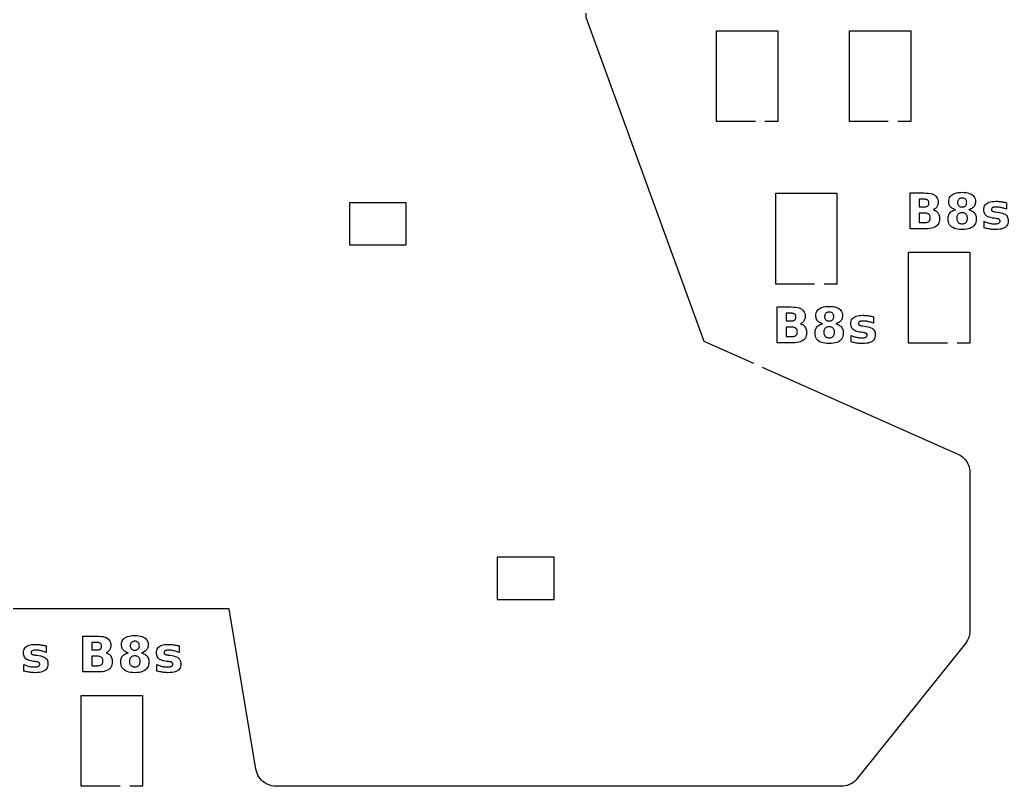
# Model space of a CAD drawing. Header units: millimetres. Extents: x 6 to 297, y 4 to 290.
# Drawn here: x 189.8 to 256.7, y 8.9 to 60.8 of the extents above; entities that cross this region are included whole.
import ezdxf

# ---------------------------------------------------------------- set-up
doc = ezdxf.new("R2010")
doc.units = ezdxf.units.MM
doc.layers.add('CUT', color=1, linetype='CONTINUOUS')
doc.layers.add('ENGRAVE', color=5, linetype='CONTINUOUS')

msp = doc.modelspace()

# ---------------------------------------------------------------- linework, layer by layer
at = {"layer": 'CUT', "color": 1}
for points in [[(224.0879, 144.7314), (228.0733, 61.038), (228.0755, 61.0152), (228.0823, 60.9932), (236.0587, 39.0581), (236.0597, 39.0557), (236.062, 39.0545), (239.4203, 37.5619)], [(239.55, 53.925), (236.925, 53.925), (236.925, 60.075), (241.075, 60.075), (241.075, 53.925), (240.2, 53.925)], [(248.55, 53.925), (245.925, 53.925), (245.925, 60.075), (250.075, 60.075), (250.075, 53.925), (249.2, 53.925)], [(243.55, 42.925), (240.925, 42.925), (240.925, 49.075), (245.075, 49.075), (245.075, 42.925), (244.2, 42.925)], [(252.55, 38.925), (249.925, 38.925), (249.925, 45.075), (254.075, 45.075), (254.075, 38.925), (253.2, 38.925)], [(240.0143, 37.298), (253.2601, 31.4109), (253.3764, 31.3524), (253.4881, 31.282), (253.5925, 31.2012), (253.6887, 31.1108), (253.7758, 31.0116), (253.853, 30.9045), (253.9195, 30.7904), (253.9748, 30.6706), (254.0184, 30.5459), (254.0498, 30.4177), (254.0687, 30.287), (254.075, 30.157), (254.075, 19.4542), (254.0687, 19.3237), (254.0496, 19.1926), (254.018, 19.0639), (253.9741, 18.9389), (253.9184, 18.8186), (253.8515, 18.7043), (253.7748, 18.5985), (246.4477, 9.4396), (246.3583, 9.3385), (246.2578, 9.2456), (246.1486, 9.163), (246.0318, 9.0918), (245.9085, 9.0325), (245.7798, 8.9858), (245.6472, 8.9521), (245.5119, 8.9317), (245.3771, 8.925), (207.0994, 8.925), (206.9634, 8.9318), (206.827, 8.9525), (206.6933, 8.9868), (206.5637, 9.0343), (206.4396, 9.0946), (206.3221, 9.167), (206.2124, 9.2508), (206.1117, 9.3452), (206.021, 9.4491), (205.9412, 9.5617), (205.873, 9.6817), (205.8172, 9.8079), (205.7744, 9.9391), (205.7453, 10.0721), (203.9365, 20.925), (159.6545, 20.925)], [(196.55, 8.925), (193.925, 8.925), (193.925, 15.075), (198.075, 15.075), (198.075, 8.925), (197.2, 8.925)]]:
    msp.add_lwpolyline(points, dxfattribs=at)
for points in [[(212.075, 48.425), (212.075, 45.575), (215.925, 45.575), (215.925, 48.425), (212.075, 48.425)], [(222.075, 24.425), (222.075, 21.575), (225.925, 21.575), (225.925, 24.425), (222.075, 24.425)]]:
    msp.add_lwpolyline(points, close=True, dxfattribs=at)
at = {"layer": 'ENGRAVE', "color": 5}
for points in [[(251.8249, 47.8378), (251.8694, 47.7935), (251.9088, 47.7436), (251.9426, 47.689), (251.9703, 47.6304), (251.9918, 47.5678), (252.0072, 47.5013), (252.0164, 47.4307), (252.0195, 47.3562), (252.0129, 47.244), (251.9931, 47.1417), (251.9601, 47.0494), (251.9139, 46.967), (251.8545, 46.8946), (251.7819, 46.8321), (251.6958, 46.7794), (251.596, 46.7363), (251.4824, 46.7027), (251.3551, 46.6788), (251.214, 46.6644), (251.0592, 46.6596), (250.0192, 46.6596), (250.0192, 49.0896), (250.9599, 49.0896), (251.1209, 49.0854), (251.2664, 49.0726), (251.3963, 49.0514), (251.5108, 49.0216), (251.6097, 48.9834), (251.6932, 48.9366), (251.7626, 48.8805), (251.8193, 48.8142), (251.8635, 48.7376), (251.895, 48.6509), (251.9139, 48.5539), (251.9202, 48.4467), (251.9179, 48.389), (251.911, 48.3343), (251.8995, 48.2825), (251.8833, 48.2337), (251.8626, 48.1878), (251.8372, 48.1448), (251.8075, 48.1051), (251.7736, 48.0689), (251.7355, 48.0364), (251.6933, 48.0074), (251.6469, 47.9819), (251.5963, 47.9601), (251.6611, 47.9378), (251.7208, 47.91), (251.7754, 47.8766), (251.8249, 47.8378)], [(252.8437, 48.0744), (252.7971, 48.1145), (252.7567, 48.1586), (252.7224, 48.2066), (252.6943, 48.2585), (252.6725, 48.3141), (252.6569, 48.3735), (252.6475, 48.4367), (252.6444, 48.5037), (252.6508, 48.6022), (252.6699, 48.6925), (252.7018, 48.7747), (252.7464, 48.8487), (252.8037, 48.9147), (252.8739, 48.9724), (252.9563, 49.0217), (253.0507, 49.0619), (253.1571, 49.0933), (253.2753, 49.1157), (253.4056, 49.1291), (253.5477, 49.1336), (253.6888, 49.1291), (253.8182, 49.1158), (253.9359, 49.0935), (254.0418, 49.0623), (254.1359, 49.0222), (254.2183, 48.9732), (254.2884, 48.9157), (254.3458, 48.8498), (254.3904, 48.7757), (254.4223, 48.6933), (254.4414, 48.6026), (254.4478, 48.5037), (254.4446, 48.4367), (254.4352, 48.3735), (254.4195, 48.3141), (254.3975, 48.2585), (254.3692, 48.2066), (254.3346, 48.1586), (254.2939, 48.1145), (254.2472, 48.0744), (254.1945, 48.0382), (254.1357, 48.006), (254.071, 47.9778), (254.0002, 47.9536), (254.0793, 47.9284), (254.1516, 47.8985), (254.2173, 47.8638), (254.2761, 47.8244), (254.3283, 47.7803), (254.3737, 47.7314), (254.4123, 47.6779), (254.4438, 47.6199), (254.4683, 47.5574), (254.4858, 47.4905), (254.4963, 47.4191), (254.4998, 47.3432), (254.4932, 47.2277), (254.4732, 47.1219), (254.4398, 47.026), (254.3931, 46.9399), (254.3331, 46.8636), (254.2598, 46.7971), (254.1733, 46.7407), (254.074, 46.6945), (253.9617, 46.6586), (253.8366, 46.6329), (253.6986, 46.6175), (253.5477, 46.6124), (253.3963, 46.6175), (253.2577, 46.6329), (253.132, 46.6586), (253.0193, 46.6945), (252.9194, 46.7407), (252.8324, 46.7971), (252.7585, 46.8636), (252.6981, 46.9399), (252.6511, 47.026), (252.6175, 47.1219), (252.5974, 47.2277), (252.5907, 47.3432), (252.5942, 47.4191), (252.6047, 47.4905), (252.6222, 47.5574), (252.6467, 47.6199), (252.6783, 47.6779), (252.7168, 47.7314), (252.7622, 47.7803), (252.8144, 47.8244), (252.8733, 47.8638), (252.9389, 47.8985), (253.0112, 47.9284), (253.0903, 47.9536), (253.0196, 47.9778), (252.9549, 48.006), (252.8962, 48.0382), (252.8437, 48.0744)], [(251.1227, 48.1651), (251.1581, 48.1778), (251.1896, 48.1941), (251.2171, 48.214), (251.2405, 48.2374), (251.2596, 48.2642), (251.2745, 48.2945), (251.2851, 48.3283), (251.2915, 48.3654), (251.2936, 48.406), (251.2915, 48.4462), (251.2851, 48.483), (251.2745, 48.5165), (251.2596, 48.5467), (251.2405, 48.5736), (251.2171, 48.5973), (251.1896, 48.6174), (251.1581, 48.6339), (251.1227, 48.6467), (251.0833, 48.6559), (251.0399, 48.6614), (250.9925, 48.6632), (250.6458, 48.6632), (250.6458, 48.1489), (250.9925, 48.1489), (251.0399, 48.1507), (251.0833, 48.1561), (251.1227, 48.1651)], [(253.257, 48.312), (253.2726, 48.2767), (253.2928, 48.2451), (253.3174, 48.2172), (253.3462, 48.1934), (253.3788, 48.1738), (253.4153, 48.1586), (253.4556, 48.1478), (253.4997, 48.1413), (253.5477, 48.1391), (253.5947, 48.1413), (253.6379, 48.1478), (253.6775, 48.1586), (253.7134, 48.1738), (253.7455, 48.1934), (253.7739, 48.2172), (253.7983, 48.2451), (253.8182, 48.2767), (253.8337, 48.312), (253.8448, 48.351), (253.8515, 48.3938), (253.8537, 48.4402), (253.8515, 48.4866), (253.8448, 48.5293), (253.8337, 48.5682), (253.8182, 48.6033), (253.7983, 48.6347), (253.7739, 48.6624), (253.7455, 48.686), (253.7134, 48.7053), (253.6775, 48.7204), (253.6379, 48.7311), (253.5947, 48.7375), (253.5477, 48.7397), (253.4997, 48.7375), (253.4556, 48.731), (253.4153, 48.7202), (253.3788, 48.705), (253.3462, 48.6854), (253.3174, 48.6616), (253.2928, 48.6337), (253.2726, 48.6022), (253.257, 48.5672), (253.2458, 48.5285), (253.2391, 48.4861), (253.2368, 48.4402), (253.2391, 48.3938), (253.2458, 48.351), (253.257, 48.312)], [(256.544, 47.9828), (256.482, 48.0078), (256.4207, 48.0306), (256.3601, 48.0512), (256.3002, 48.0697), (256.2411, 48.0859), (256.1827, 48.1), (256.1252, 48.112), (256.0687, 48.1217), (256.0134, 48.1293), (255.9591, 48.1348), (255.906, 48.138), (255.8539, 48.1391), (255.8009, 48.1379), (255.7527, 48.1345), (255.7092, 48.1287), (255.6705, 48.1207), (255.6365, 48.1103), (255.6073, 48.0976), (255.5827, 48.0825), (255.5625, 48.065), (255.5469, 48.0449), (255.5357, 48.0224), (255.529, 47.9973), (255.5267, 47.9698), (255.5284, 47.9474), (255.5335, 47.9268), (255.542, 47.908), (255.5539, 47.891), (255.5691, 47.8758), (255.5878, 47.8624), (255.6108, 47.8505), (255.6392, 47.8396), (255.673, 47.8299), (255.7122, 47.8212), (255.7567, 47.8136), (255.8067, 47.8071), (255.9092, 47.7924), (256.0503, 47.7714), (256.1751, 47.7463), (256.2836, 47.7171), (256.3758, 47.6839), (256.4518, 47.6466), (256.5114, 47.6052), (256.5587, 47.5577), (256.5973, 47.502), (256.6274, 47.438), (256.6489, 47.3658), (256.6618, 47.2854), (256.6661, 47.1967), (256.6601, 47.1036), (256.6422, 47.0186), (256.6123, 46.9416), (256.5706, 46.8726), (256.5169, 46.8117), (256.4512, 46.7589), (256.3737, 46.7141), (256.2845, 46.6775), (256.1835, 46.649), (256.0707, 46.6287), (255.9462, 46.6165), (255.8099, 46.6124), (255.7494, 46.6132), (255.6881, 46.6156), (255.6262, 46.6195), (255.5636, 46.6251), (255.5004, 46.6322), (255.4364, 46.6409), (255.3718, 46.6512), (255.3066, 46.663), (255.2409, 46.6765), (255.1745, 46.6915), (255.1076, 46.7081), (255.0401, 46.7263), (255.0401, 47.169), (255.0984, 47.142), (255.1572, 47.1173), (255.2165, 47.095), (255.2763, 47.075), (255.3366, 47.0574), (255.3973, 47.0421), (255.4585, 47.0292), (255.52, 47.0186), (255.5819, 47.0104), (255.644, 47.0045), (255.7065, 47.001), (255.7692, 46.9998), (255.8239, 47.0011), (255.8738, 47.005), (255.919, 47.0116), (255.9595, 47.0208), (255.9953, 47.0326), (256.0264, 47.047), (256.0528, 47.064), (256.0743, 47.0835), (256.0911, 47.1056), (256.1031, 47.1302), (256.1103, 47.1573), (256.1127, 47.1869), (256.111, 47.2119), (256.1061, 47.2346), (256.0978, 47.2551), (256.0863, 47.2734), (256.0714, 47.2895), (256.0533, 47.3033), (256.0302, 47.3156), (256.0005, 47.3269), (255.9644, 47.3373), (255.9216, 47.3467), (255.8723, 47.3552), (255.8164, 47.3627), (255.7139, 47.3758), (255.5907, 47.3943), (255.4804, 47.4175), (255.3831, 47.4453), (255.2987, 47.4777), (255.2272, 47.5148), (255.1687, 47.5564), (255.1209, 47.6042), (255.0819, 47.6595), (255.0515, 47.7224), (255.0298, 47.793), (255.0168, 47.8711), (255.0124, 47.9568), (255.0179, 48.0492), (255.0345, 48.1333), (255.0621, 48.2091), (255.1007, 48.2765), (255.1503, 48.3357), (255.211, 48.3865), (255.283, 48.4293), (255.3669, 48.4643), (255.4624, 48.4915), (255.5698, 48.5109), (255.6889, 48.5226), (255.8197, 48.5265), (255.8739, 48.5258), (255.9289, 48.5238), (255.9849, 48.5204), (256.0418, 48.5156), (256.0996, 48.5095), (256.1582, 48.5021), (256.2182, 48.4931), (256.28, 48.4827), (256.3434, 48.4707), (256.4085, 48.4572), (256.4754, 48.4421), (256.544, 48.4256), (256.544, 47.9828)], [(251.2238, 47.1215), (251.2633, 47.1414), (251.2977, 47.1658), (251.3268, 47.1946), (251.3506, 47.228), (251.3691, 47.2659), (251.3823, 47.3083), (251.3902, 47.3552), (251.3929, 47.4067), (251.3903, 47.4571), (251.3824, 47.5032), (251.3693, 47.5448), (251.3509, 47.5821), (251.3273, 47.615), (251.2985, 47.6435), (251.2643, 47.6676), (251.2249, 47.6873), (251.1801, 47.7027), (251.1299, 47.7137), (251.0745, 47.7202), (251.0136, 47.7224), (250.6458, 47.7224), (250.6458, 47.086), (251.0136, 47.086), (251.074, 47.0883), (251.1291, 47.0949), (251.1791, 47.106), (251.2238, 47.1215)], [(253.3495, 47.7042), (253.3112, 47.6802), (253.2775, 47.6508), (253.2487, 47.6165), (253.2251, 47.5776), (253.2067, 47.534), (253.1936, 47.4859), (253.1857, 47.4331), (253.1831, 47.3758), (253.1857, 47.3184), (253.1936, 47.2657), (253.2067, 47.2177), (253.2251, 47.1743), (253.2487, 47.1356), (253.2775, 47.1015), (253.3112, 47.0724), (253.3495, 47.0486), (253.3923, 47.0301), (253.4396, 47.0169), (253.4914, 47.0089), (253.5477, 47.0063), (253.6035, 47.0089), (253.6548, 47.0169), (253.7015, 47.0301), (253.7437, 47.0486), (253.7814, 47.0724), (253.8146, 47.1015), (253.843, 47.1356), (253.8662, 47.1743), (253.8842, 47.2177), (253.8971, 47.2657), (253.9048, 47.3184), (253.9074, 47.3758), (253.9048, 47.4336), (253.8971, 47.4867), (253.8842, 47.5351), (253.8662, 47.5787), (253.843, 47.6175), (253.8146, 47.6516), (253.7814, 47.6807), (253.7437, 47.7045), (253.7015, 47.723), (253.6548, 47.7363), (253.6035, 47.7442), (253.5477, 47.7468), (253.4914, 47.7442), (253.4396, 47.7362), (253.3923, 47.7228), (253.3495, 47.7042)], [(242.8249, 40.1186), (242.8694, 40.0742), (242.9088, 40.0244), (242.9426, 39.9698), (242.9703, 39.9112), (242.9918, 39.8486), (243.0072, 39.782), (243.0164, 39.7115), (243.0195, 39.637), (243.0129, 39.5248), (242.9931, 39.4225), (242.9601, 39.3302), (242.9139, 39.2478), (242.8545, 39.1754), (242.7819, 39.1129), (242.6958, 39.0602), (242.596, 39.0171), (242.4824, 38.9835), (242.3551, 38.9596), (242.214, 38.9452), (242.0592, 38.9404), (241.0192, 38.9404), (241.0192, 41.3704), (241.9599, 41.3704), (242.1209, 41.3662), (242.2664, 41.3534), (242.3963, 41.3322), (242.5108, 41.3024), (242.6097, 41.2642), (242.6932, 41.2174), (242.7626, 41.1613), (242.8193, 41.095), (242.8635, 41.0184), (242.895, 40.9317), (242.9139, 40.8347), (242.9202, 40.7275), (242.9179, 40.6698), (242.911, 40.6151), (242.8995, 40.5633), (242.8833, 40.5145), (242.8626, 40.4686), (242.8372, 40.4256), (242.8075, 40.3859), (242.7736, 40.3497), (242.7355, 40.3171), (242.6933, 40.2881), (242.6469, 40.2627), (242.5963, 40.2408), (242.6611, 40.2186), (242.7208, 40.1908), (242.7754, 40.1574), (242.8249, 40.1186)], [(242.1227, 40.4459), (242.1581, 40.4586), (242.1896, 40.4749), (242.2171, 40.4948), (242.2405, 40.5182), (242.2596, 40.545), (242.2745, 40.5753), (242.2851, 40.609), (242.2915, 40.6462), (242.2936, 40.6868), (242.2915, 40.7269), (242.2851, 40.7638), (242.2745, 40.7973), (242.2596, 40.8275), (242.2405, 40.8544), (242.2171, 40.8781), (242.1896, 40.8982), (242.1581, 40.9147), (242.1227, 40.9275), (242.0833, 40.9367), (242.0399, 40.9421), (241.9925, 40.944), (241.6458, 40.944), (241.6458, 40.4297), (241.9925, 40.4297), (242.0399, 40.4315), (242.0833, 40.4369), (242.1227, 40.4459)], [(243.8437, 40.3551), (243.7971, 40.3953), (243.7567, 40.4394), (243.7224, 40.4874), (243.6943, 40.5392), (243.6725, 40.5949), (243.6569, 40.6543), (243.6475, 40.7175), (243.6444, 40.7845), (243.6508, 40.8829), (243.6699, 40.9733), (243.7018, 41.0555), (243.7464, 41.1295), (243.8037, 41.1954), (243.8739, 41.2532), (243.9563, 41.3025), (244.0507, 41.3427), (244.1571, 41.3741), (244.2753, 41.3964), (244.4056, 41.4099), (244.5477, 41.4144), (244.6888, 41.4099), (244.8182, 41.3965), (244.9359, 41.3743), (245.0418, 41.3431), (245.1359, 41.303), (245.2183, 41.254), (245.2884, 41.1965), (245.3458, 41.1306), (245.3904, 41.0565), (245.4223, 40.9741), (245.4414, 40.8834), (245.4478, 40.7845), (245.4446, 40.7175), (245.4352, 40.6543), (245.4195, 40.5949), (245.3975, 40.5392), (245.3692, 40.4874), (245.3346, 40.4394), (245.2939, 40.3953), (245.2472, 40.3551), (245.1945, 40.319), (245.1357, 40.2868), (245.071, 40.2586), (245.0002, 40.2343), (245.0793, 40.2092), (245.1516, 40.1793), (245.2173, 40.1446), (245.2761, 40.1052), (245.3283, 40.0611), (245.3737, 40.0122), (245.4123, 39.9587), (245.4438, 39.9007), (245.4683, 39.8382), (245.4858, 39.7713), (245.4963, 39.6999), (245.4998, 39.624), (245.4932, 39.5085), (245.4732, 39.4027), (245.4398, 39.3068), (245.3931, 39.2207), (245.3331, 39.1444), (245.2598, 39.0779), (245.1733, 39.0215), (245.074, 38.9753), (244.9617, 38.9394), (244.8366, 38.9137), (244.6986, 38.8983), (244.5477, 38.8932), (244.3963, 38.8983), (244.2577, 38.9137), (244.132, 38.9394), (244.0193, 38.9753), (243.9194, 39.0215), (243.8324, 39.0779), (243.7585, 39.1444), (243.6981, 39.2207), (243.6511, 39.3068), (243.6175, 39.4027), (243.5974, 39.5085), (243.5907, 39.624), (243.5942, 39.6999), (243.6047, 39.7713), (243.6222, 39.8382), (243.6467, 39.9007), (243.6783, 39.9587), (243.7168, 40.0122), (243.7622, 40.0611), (243.8144, 40.1052), (243.8733, 40.1446), (243.9389, 40.1793), (244.0112, 40.2092), (244.0903, 40.2343), (244.0196, 40.2586), (243.9549, 40.2868), (243.8962, 40.319), (243.8437, 40.3551)], [(244.257, 40.5928), (244.2726, 40.5575), (244.2928, 40.5259), (244.3174, 40.498), (244.3462, 40.4741), (244.3788, 40.4546), (244.4153, 40.4394), (244.4556, 40.4286), (244.4997, 40.4221), (244.5477, 40.4199), (244.5947, 40.4221), (244.6379, 40.4286), (244.6775, 40.4394), (244.7134, 40.4546), (244.7455, 40.4741), (244.7739, 40.498), (244.7983, 40.5259), (244.8182, 40.5575), (244.8337, 40.5928), (244.8448, 40.6318), (244.8515, 40.6746), (244.8537, 40.721), (244.8515, 40.7674), (244.8448, 40.8101), (244.8337, 40.849), (244.8182, 40.8841), (244.7983, 40.9155), (244.7739, 40.9432), (244.7455, 40.9668), (244.7134, 40.9861), (244.6775, 41.0011), (244.6379, 41.0119), (244.5947, 41.0183), (244.5477, 41.0205), (244.4997, 41.0183), (244.4556, 41.0118), (244.4153, 41.0009), (244.3788, 40.9857), (244.3462, 40.9662), (244.3174, 40.9423), (244.2928, 40.9145), (244.2726, 40.883), (244.257, 40.8479), (244.2458, 40.8092), (244.2391, 40.7669), (244.2368, 40.721), (244.2391, 40.6746), (244.2458, 40.6318), (244.257, 40.5928)], [(247.544, 40.2636), (247.482, 40.2886), (247.4207, 40.3114), (247.3601, 40.332), (247.3002, 40.3504), (247.2411, 40.3667), (247.1827, 40.3808), (247.1252, 40.3928), (247.0687, 40.4025), (247.0134, 40.4101), (246.9591, 40.4155), (246.906, 40.4188), (246.8539, 40.4199), (246.8009, 40.4187), (246.7527, 40.4153), (246.7092, 40.4095), (246.6705, 40.4014), (246.6365, 40.3911), (246.6073, 40.3784), (246.5827, 40.3633), (246.5625, 40.3457), (246.5469, 40.3257), (246.5357, 40.3032), (246.529, 40.2781), (246.5267, 40.2506), (246.5284, 40.2282), (246.5335, 40.2076), (246.542, 40.1888), (246.5539, 40.1718), (246.5691, 40.1566), (246.5878, 40.1432), (246.6108, 40.1313), (246.6392, 40.1204), (246.673, 40.1106), (246.7122, 40.102), (246.7567, 40.0944), (246.8067, 40.0879), (246.9092, 40.0732), (247.0503, 40.0522), (247.1751, 40.0271), (247.2836, 39.9979), (247.3758, 39.9647), (247.4518, 39.9274), (247.5114, 39.886), (247.5587, 39.8385), (247.5973, 39.7828), (247.6274, 39.7188), (247.6489, 39.6466), (247.6618, 39.5662), (247.6661, 39.4775), (247.6601, 39.3844), (247.6422, 39.2994), (247.6123, 39.2224), (247.5706, 39.1534), (247.5169, 39.0925), (247.4512, 39.0397), (247.3737, 38.9949), (247.2845, 38.9583), (247.1835, 38.9298), (247.0707, 38.9095), (246.9462, 38.8973), (246.8099, 38.8932), (246.7494, 38.894), (246.6881, 38.8964), (246.6262, 38.9003), (246.5636, 38.9059), (246.5004, 38.913), (246.4364, 38.9217), (246.3718, 38.932), (246.3066, 38.9438), (246.2409, 38.9573), (246.1745, 38.9723), (246.1076, 38.9889), (246.0401, 39.0071), (246.0401, 39.4498), (246.0984, 39.4228), (246.1572, 39.3981), (246.2165, 39.3758), (246.2763, 39.3558), (246.3366, 39.3382), (246.3973, 39.3229), (246.4585, 39.31), (246.52, 39.2994), (246.5819, 39.2911), (246.644, 39.2853), (246.7065, 39.2817), (246.7692, 39.2806), (246.8239, 39.2819), (246.8738, 39.2858), (246.919, 39.2924), (246.9595, 39.3015), (246.9953, 39.3133), (247.0264, 39.3278), (247.0528, 39.3448), (247.0743, 39.3643), (247.0911, 39.3864), (247.1031, 39.411), (247.1103, 39.4381), (247.1127, 39.4677), (247.111, 39.4927), (247.1061, 39.5154), (247.0978, 39.5359), (247.0863, 39.5542), (247.0714, 39.5703), (247.0533, 39.5841), (247.0302, 39.5964), (247.0005, 39.6077), (246.9644, 39.6181), (246.9216, 39.6275), (246.8723, 39.636), (246.8164, 39.6435), (246.7139, 39.6565), (246.5907, 39.6751), (246.4804, 39.6983), (246.3831, 39.7261), (246.2987, 39.7585), (246.2272, 39.7956), (246.1687, 39.8372), (246.1209, 39.8849), (246.0819, 39.9403), (246.0515, 40.0032), (246.0298, 40.0737), (246.0168, 40.1519), (246.0124, 40.2376), (246.0179, 40.33), (246.0345, 40.4141), (246.0621, 40.4899), (246.1007, 40.5573), (246.1503, 40.6165), (246.211, 40.6673), (246.283, 40.7101), (246.3669, 40.745), (246.4624, 40.7723), (246.5698, 40.7917), (246.6889, 40.8034), (246.8197, 40.8073), (246.8739, 40.8066), (246.9289, 40.8045), (246.9849, 40.8012), (247.0418, 40.7964), (247.0996, 40.7903), (247.1582, 40.7828), (247.2182, 40.7739), (247.28, 40.7635), (247.3434, 40.7515), (247.4085, 40.738), (247.4754, 40.7229), (247.544, 40.7063), (247.544, 40.2636)], [(242.2238, 39.4023), (242.2633, 39.4222), (242.2977, 39.4466), (242.3268, 39.4754), (242.3506, 39.5088), (242.3691, 39.5467), (242.3823, 39.5891), (242.3902, 39.636), (242.3929, 39.6875), (242.3903, 39.7379), (242.3824, 39.7839), (242.3693, 39.8256), (242.3509, 39.8629), (242.3273, 39.8958), (242.2985, 39.9243), (242.2643, 39.9484), (242.2249, 39.9681), (242.1801, 39.9835), (242.1299, 39.9944), (242.0745, 40.001), (242.0136, 40.0032), (241.6458, 40.0032), (241.6458, 39.3668), (242.0136, 39.3668), (242.074, 39.369), (242.1291, 39.3757), (242.1791, 39.3868), (242.2238, 39.4023)], [(244.3495, 39.985), (244.3112, 39.9609), (244.2775, 39.9316), (244.2487, 39.8973), (244.2251, 39.8584), (244.2067, 39.8148), (244.1936, 39.7667), (244.1857, 39.7139), (244.1831, 39.6565), (244.1857, 39.5992), (244.1936, 39.5465), (244.2067, 39.4985), (244.2251, 39.4551), (244.2487, 39.4164), (244.2775, 39.3823), (244.3112, 39.3532), (244.3495, 39.3294), (244.3923, 39.3109), (244.4396, 39.2977), (244.4914, 39.2897), (244.5477, 39.2871), (244.6035, 39.2897), (244.6548, 39.2977), (244.7015, 39.3109), (244.7437, 39.3294), (244.7814, 39.3532), (244.8146, 39.3823), (244.843, 39.4164), (244.8662, 39.4551), (244.8842, 39.4985), (244.8971, 39.5465), (244.9048, 39.5992), (244.9074, 39.6565), (244.9048, 39.7144), (244.8971, 39.7675), (244.8842, 39.8158), (244.8662, 39.8594), (244.843, 39.8983), (244.8146, 39.9324), (244.7814, 39.9615), (244.7437, 39.9853), (244.7015, 40.0038), (244.6548, 40.0171), (244.6035, 40.025), (244.5477, 40.0276), (244.4914, 40.025), (244.4396, 40.017), (244.3923, 40.0036), (244.3495, 39.985)], [(195.8249, 17.8378), (195.8694, 17.7935), (195.9088, 17.7436), (195.9426, 17.689), (195.9703, 17.6304), (195.9918, 17.5678), (196.0072, 17.5013), (196.0164, 17.4307), (196.0195, 17.3562), (196.0129, 17.244), (195.9931, 17.1417), (195.9601, 17.0494), (195.9139, 16.967), (195.8545, 16.8946), (195.7819, 16.8321), (195.6958, 16.7794), (195.596, 16.7363), (195.4824, 16.7027), (195.3551, 16.6788), (195.214, 16.6644), (195.0592, 16.6596), (194.0192, 16.6596), (194.0192, 19.0896), (194.9599, 19.0896), (195.1209, 19.0854), (195.2664, 19.0726), (195.3963, 19.0514), (195.5108, 19.0216), (195.6097, 18.9834), (195.6932, 18.9366), (195.7626, 18.8805), (195.8193, 18.8142), (195.8635, 18.7376), (195.895, 18.6509), (195.9139, 18.5539), (195.9202, 18.4467), (195.9179, 18.389), (195.911, 18.3343), (195.8995, 18.2825), (195.8833, 18.2337), (195.8626, 18.1878), (195.8372, 18.1448), (195.8075, 18.1051), (195.7736, 18.0689), (195.7355, 18.0364), (195.6933, 18.0074), (195.6469, 17.9819), (195.5963, 17.9601), (195.6611, 17.9378), (195.7208, 17.91), (195.7754, 17.8766), (195.8249, 17.8378)], [(196.8437, 18.0744), (196.7971, 18.1145), (196.7567, 18.1586), (196.7224, 18.2066), (196.6943, 18.2585), (196.6725, 18.3141), (196.6569, 18.3735), (196.6475, 18.4367), (196.6444, 18.5037), (196.6508, 18.6022), (196.6699, 18.6925), (196.7018, 18.7747), (196.7464, 18.8487), (196.8037, 18.9147), (196.8739, 18.9724), (196.9563, 19.0217), (197.0507, 19.0619), (197.1571, 19.0933), (197.2753, 19.1157), (197.4056, 19.1291), (197.5477, 19.1336), (197.6888, 19.1291), (197.8182, 19.1158), (197.9359, 19.0935), (198.0418, 19.0623), (198.1359, 19.0222), (198.2183, 18.9732), (198.2884, 18.9157), (198.3458, 18.8498), (198.3904, 18.7757), (198.4223, 18.6933), (198.4414, 18.6026), (198.4478, 18.5037), (198.4446, 18.4367), (198.4352, 18.3735), (198.4195, 18.3141), (198.3975, 18.2585), (198.3692, 18.2066), (198.3346, 18.1586), (198.2939, 18.1145), (198.2472, 18.0744), (198.1945, 18.0382), (198.1357, 18.006), (198.071, 17.9778), (198.0002, 17.9536), (198.0793, 17.9284), (198.1516, 17.8985), (198.2173, 17.8638), (198.2761, 17.8244), (198.3283, 17.7803), (198.3737, 17.7314), (198.4123, 17.6779), (198.4438, 17.6199), (198.4683, 17.5574), (198.4858, 17.4905), (198.4963, 17.4191), (198.4998, 17.3432), (198.4932, 17.2277), (198.4732, 17.1219), (198.4398, 17.026), (198.3931, 16.9399), (198.3331, 16.8636), (198.2598, 16.7971), (198.1733, 16.7407), (198.074, 16.6945), (197.9617, 16.6586), (197.8366, 16.6329), (197.6986, 16.6175), (197.5477, 16.6124), (197.3963, 16.6175), (197.2577, 16.6329), (197.132, 16.6586), (197.0193, 16.6945), (196.9194, 16.7407), (196.8324, 16.7971), (196.7585, 16.8636), (196.6981, 16.9399), (196.6511, 17.026), (196.6175, 17.1219), (196.5974, 17.2277), (196.5907, 17.3432), (196.5942, 17.4191), (196.6047, 17.4905), (196.6222, 17.5574), (196.6467, 17.6199), (196.6783, 17.6779), (196.7168, 17.7314), (196.7622, 17.7803), (196.8144, 17.8244), (196.8733, 17.8638), (196.9389, 17.8985), (197.0112, 17.9284), (197.0903, 17.9536), (197.0196, 17.9778), (196.9549, 18.006), (196.8962, 18.0382), (196.8437, 18.0744)], [(197.257, 18.312), (197.2726, 18.2767), (197.2928, 18.2451), (197.3174, 18.2172), (197.3462, 18.1934), (197.3788, 18.1738), (197.4153, 18.1586), (197.4556, 18.1478), (197.4997, 18.1413), (197.5477, 18.1391), (197.5947, 18.1413), (197.6379, 18.1478), (197.6775, 18.1586), (197.7134, 18.1738), (197.7455, 18.1934), (197.7739, 18.2172), (197.7983, 18.2451), (197.8182, 18.2767), (197.8337, 18.312), (197.8448, 18.351), (197.8515, 18.3938), (197.8537, 18.4402), (197.8515, 18.4866), (197.8448, 18.5293), (197.8337, 18.5682), (197.8182, 18.6033), (197.7983, 18.6347), (197.7739, 18.6624), (197.7455, 18.686), (197.7134, 18.7053), (197.6775, 18.7204), (197.6379, 18.7311), (197.5947, 18.7375), (197.5477, 18.7397), (197.4997, 18.7375), (197.4556, 18.731), (197.4153, 18.7202), (197.3788, 18.705), (197.3462, 18.6854), (197.3174, 18.6616), (197.2928, 18.6337), (197.2726, 18.6022), (197.257, 18.5672), (197.2458, 18.5285), (197.2391, 18.4861), (197.2368, 18.4402), (197.2391, 18.3938), (197.2458, 18.351), (197.257, 18.312)], [(191.544, 17.9828), (191.482, 18.0078), (191.4207, 18.0306), (191.3601, 18.0512), (191.3002, 18.0697), (191.2411, 18.0859), (191.1827, 18.1), (191.1252, 18.112), (191.0687, 18.1217), (191.0134, 18.1293), (190.9591, 18.1348), (190.906, 18.138), (190.8539, 18.1391), (190.8009, 18.1379), (190.7527, 18.1345), (190.7092, 18.1287), (190.6705, 18.1207), (190.6365, 18.1103), (190.6073, 18.0976), (190.5827, 18.0825), (190.5625, 18.065), (190.5469, 18.0449), (190.5357, 18.0224), (190.529, 17.9973), (190.5267, 17.9698), (190.5284, 17.9474), (190.5335, 17.9268), (190.542, 17.908), (190.5539, 17.891), (190.5691, 17.8758), (190.5878, 17.8624), (190.6108, 17.8505), (190.6392, 17.8396), (190.673, 17.8299), (190.7122, 17.8212), (190.7567, 17.8136), (190.8067, 17.8071), (190.9092, 17.7924), (191.0503, 17.7714), (191.1751, 17.7463), (191.2836, 17.7171), (191.3758, 17.6839), (191.4518, 17.6466), (191.5114, 17.6052), (191.5587, 17.5577), (191.5973, 17.502), (191.6274, 17.438), (191.6489, 17.3658), (191.6618, 17.2854), (191.6661, 17.1967), (191.6601, 17.1036), (191.6422, 17.0186), (191.6123, 16.9416), (191.5706, 16.8726), (191.5169, 16.8117), (191.4512, 16.7589), (191.3737, 16.7141), (191.2845, 16.6775), (191.1835, 16.649), (191.0707, 16.6287), (190.9462, 16.6165), (190.8099, 16.6124), (190.7494, 16.6132), (190.6881, 16.6156), (190.6262, 16.6195), (190.5636, 16.6251), (190.5004, 16.6322), (190.4364, 16.6409), (190.3718, 16.6512), (190.3066, 16.663), (190.2409, 16.6765), (190.1745, 16.6915), (190.1076, 16.7081), (190.0401, 16.7263), (190.0401, 17.169), (190.0984, 17.142), (190.1572, 17.1173), (190.2165, 17.095), (190.2763, 17.075), (190.3366, 17.0574), (190.3973, 17.0421), (190.4585, 17.0292), (190.52, 17.0186), (190.5819, 17.0104), (190.644, 17.0045), (190.7065, 17.001), (190.7692, 16.9998), (190.8239, 17.0011), (190.8738, 17.005), (190.919, 17.0116), (190.9595, 17.0208), (190.9953, 17.0326), (191.0264, 17.047), (191.0528, 17.064), (191.0743, 17.0835), (191.0911, 17.1056), (191.1031, 17.1302), (191.1103, 17.1573), (191.1127, 17.1869), (191.111, 17.2119), (191.1061, 17.2346), (191.0978, 17.2551), (191.0863, 17.2734), (191.0714, 17.2895), (191.0533, 17.3033), (191.0302, 17.3156), (191.0005, 17.3269), (190.9644, 17.3373), (190.9216, 17.3467), (190.8723, 17.3552), (190.8164, 17.3627), (190.7139, 17.3758), (190.5907, 17.3943), (190.4804, 17.4175), (190.3831, 17.4453), (190.2987, 17.4777), (190.2272, 17.5148), (190.1687, 17.5564), (190.1209, 17.6042), (190.0819, 17.6595), (190.0515, 17.7224), (190.0298, 17.793), (190.0168, 17.8711), (190.0124, 17.9568), (190.0179, 18.0492), (190.0345, 18.1333), (190.0621, 18.2091), (190.1007, 18.2765), (190.1503, 18.3357), (190.211, 18.3865), (190.283, 18.4293), (190.3669, 18.4643), (190.4624, 18.4915), (190.5698, 18.5109), (190.6889, 18.5226), (190.8197, 18.5265), (190.8739, 18.5258), (190.9289, 18.5238), (190.9849, 18.5204), (191.0418, 18.5156), (191.0996, 18.5095), (191.1582, 18.5021), (191.2182, 18.4931), (191.28, 18.4827), (191.3434, 18.4707), (191.4085, 18.4572), (191.4754, 18.4421), (191.544, 18.4256), (191.544, 17.9828)], [(195.1227, 18.1651), (195.1581, 18.1778), (195.1896, 18.1941), (195.2171, 18.214), (195.2405, 18.2374), (195.2596, 18.2642), (195.2745, 18.2945), (195.2851, 18.3283), (195.2915, 18.3654), (195.2936, 18.406), (195.2915, 18.4462), (195.2851, 18.483), (195.2745, 18.5165), (195.2596, 18.5467), (195.2405, 18.5736), (195.2171, 18.5973), (195.1896, 18.6174), (195.1581, 18.6339), (195.1227, 18.6467), (195.0833, 18.6559), (195.0399, 18.6614), (194.9925, 18.6632), (194.6458, 18.6632), (194.6458, 18.1489), (194.9925, 18.1489), (195.0399, 18.1507), (195.0833, 18.1561), (195.1227, 18.1651)], [(200.544, 17.9828), (200.482, 18.0078), (200.4207, 18.0306), (200.3601, 18.0512), (200.3002, 18.0697), (200.2411, 18.0859), (200.1827, 18.1), (200.1252, 18.112), (200.0687, 18.1217), (200.0134, 18.1293), (199.9591, 18.1348), (199.906, 18.138), (199.8539, 18.1391), (199.8009, 18.1379), (199.7527, 18.1345), (199.7092, 18.1287), (199.6705, 18.1207), (199.6365, 18.1103), (199.6073, 18.0976), (199.5827, 18.0825), (199.5625, 18.065), (199.5469, 18.0449), (199.5357, 18.0224), (199.529, 17.9973), (199.5267, 17.9698), (199.5284, 17.9474), (199.5335, 17.9268), (199.542, 17.908), (199.5539, 17.891), (199.5691, 17.8758), (199.5878, 17.8624), (199.6108, 17.8505), (199.6392, 17.8396), (199.673, 17.8299), (199.7122, 17.8212), (199.7567, 17.8136), (199.8067, 17.8071), (199.9092, 17.7924), (200.0503, 17.7714), (200.1751, 17.7463), (200.2836, 17.7171), (200.3758, 17.6839), (200.4518, 17.6466), (200.5114, 17.6052), (200.5587, 17.5577), (200.5973, 17.502), (200.6274, 17.438), (200.6489, 17.3658), (200.6618, 17.2854), (200.6661, 17.1967), (200.6601, 17.1036), (200.6422, 17.0186), (200.6123, 16.9416), (200.5706, 16.8726), (200.5169, 16.8117), (200.4512, 16.7589), (200.3737, 16.7141), (200.2845, 16.6775), (200.1835, 16.649), (200.0707, 16.6287), (199.9462, 16.6165), (199.8099, 16.6124), (199.7494, 16.6132), (199.6881, 16.6156), (199.6262, 16.6195), (199.5636, 16.6251), (199.5004, 16.6322), (199.4364, 16.6409), (199.3718, 16.6512), (199.3066, 16.663), (199.2409, 16.6765), (199.1745, 16.6915), (199.1076, 16.7081), (199.0401, 16.7263), (199.0401, 17.169), (199.0984, 17.142), (199.1572, 17.1173), (199.2165, 17.095), (199.2763, 17.075), (199.3366, 17.0574), (199.3973, 17.0421), (199.4585, 17.0292), (199.52, 17.0186), (199.5819, 17.0104), (199.644, 17.0045), (199.7065, 17.001), (199.7692, 16.9998), (199.8239, 17.0011), (199.8738, 17.005), (199.919, 17.0116), (199.9595, 17.0208), (199.9953, 17.0326), (200.0264, 17.047), (200.0528, 17.064), (200.0743, 17.0835), (200.0911, 17.1056), (200.1031, 17.1302), (200.1103, 17.1573), (200.1127, 17.1869), (200.111, 17.2119), (200.1061, 17.2346), (200.0978, 17.2551), (200.0863, 17.2734), (200.0714, 17.2895), (200.0533, 17.3033), (200.0302, 17.3156), (200.0005, 17.3269), (199.9644, 17.3373), (199.9216, 17.3467), (199.8723, 17.3552), (199.8164, 17.3627), (199.7139, 17.3758), (199.5907, 17.3943), (199.4804, 17.4175), (199.3831, 17.4453), (199.2987, 17.4777), (199.2272, 17.5148), (199.1687, 17.5564), (199.1209, 17.6042), (199.0819, 17.6595), (199.0515, 17.7224), (199.0298, 17.793), (199.0168, 17.8711), (199.0124, 17.9568), (199.0179, 18.0492), (199.0345, 18.1333), (199.0621, 18.2091), (199.1007, 18.2765), (199.1503, 18.3357), (199.211, 18.3865), (199.283, 18.4293), (199.3669, 18.4643), (199.4624, 18.4915), (199.5698, 18.5109), (199.6889, 18.5226), (199.8197, 18.5265), (199.8739, 18.5258), (199.9289, 18.5238), (199.9849, 18.5204), (200.0418, 18.5156), (200.0996, 18.5095), (200.1582, 18.5021), (200.2182, 18.4931), (200.28, 18.4827), (200.3434, 18.4707), (200.4085, 18.4572), (200.4754, 18.4421), (200.544, 18.4256), (200.544, 17.9828)], [(195.2238, 17.1215), (195.2633, 17.1414), (195.2977, 17.1658), (195.3268, 17.1946), (195.3506, 17.228), (195.3691, 17.2659), (195.3823, 17.3083), (195.3902, 17.3552), (195.3929, 17.4067), (195.3903, 17.4571), (195.3824, 17.5032), (195.3693, 17.5448), (195.3509, 17.5821), (195.3273, 17.615), (195.2985, 17.6435), (195.2643, 17.6676), (195.2249, 17.6873), (195.1801, 17.7027), (195.1299, 17.7137), (195.0745, 17.7202), (195.0136, 17.7224), (194.6458, 17.7224), (194.6458, 17.086), (195.0136, 17.086), (195.074, 17.0883), (195.1291, 17.0949), (195.1791, 17.106), (195.2238, 17.1215)], [(197.3495, 17.7042), (197.3112, 17.6802), (197.2775, 17.6508), (197.2487, 17.6165), (197.2251, 17.5776), (197.2067, 17.534), (197.1936, 17.4859), (197.1857, 17.4331), (197.1831, 17.3758), (197.1857, 17.3184), (197.1936, 17.2657), (197.2067, 17.2177), (197.2251, 17.1743), (197.2487, 17.1356), (197.2775, 17.1015), (197.3112, 17.0724), (197.3495, 17.0486), (197.3923, 17.0301), (197.4396, 17.0169), (197.4914, 17.0089), (197.5477, 17.0063), (197.6035, 17.0089), (197.6548, 17.0169), (197.7015, 17.0301), (197.7437, 17.0486), (197.7814, 17.0724), (197.8146, 17.1015), (197.843, 17.1356), (197.8662, 17.1743), (197.8842, 17.2177), (197.8971, 17.2657), (197.9048, 17.3184), (197.9074, 17.3758), (197.9048, 17.4336), (197.8971, 17.4867), (197.8842, 17.5351), (197.8662, 17.5787), (197.843, 17.6175), (197.8146, 17.6516), (197.7814, 17.6807), (197.7437, 17.7045), (197.7015, 17.723), (197.6548, 17.7363), (197.6035, 17.7442), (197.5477, 17.7468), (197.4914, 17.7442), (197.4396, 17.7362), (197.3923, 17.7228), (197.3495, 17.7042)]]:
    msp.add_lwpolyline(points, close=True, dxfattribs=at)

doc.saveas('drawing.dxf')
